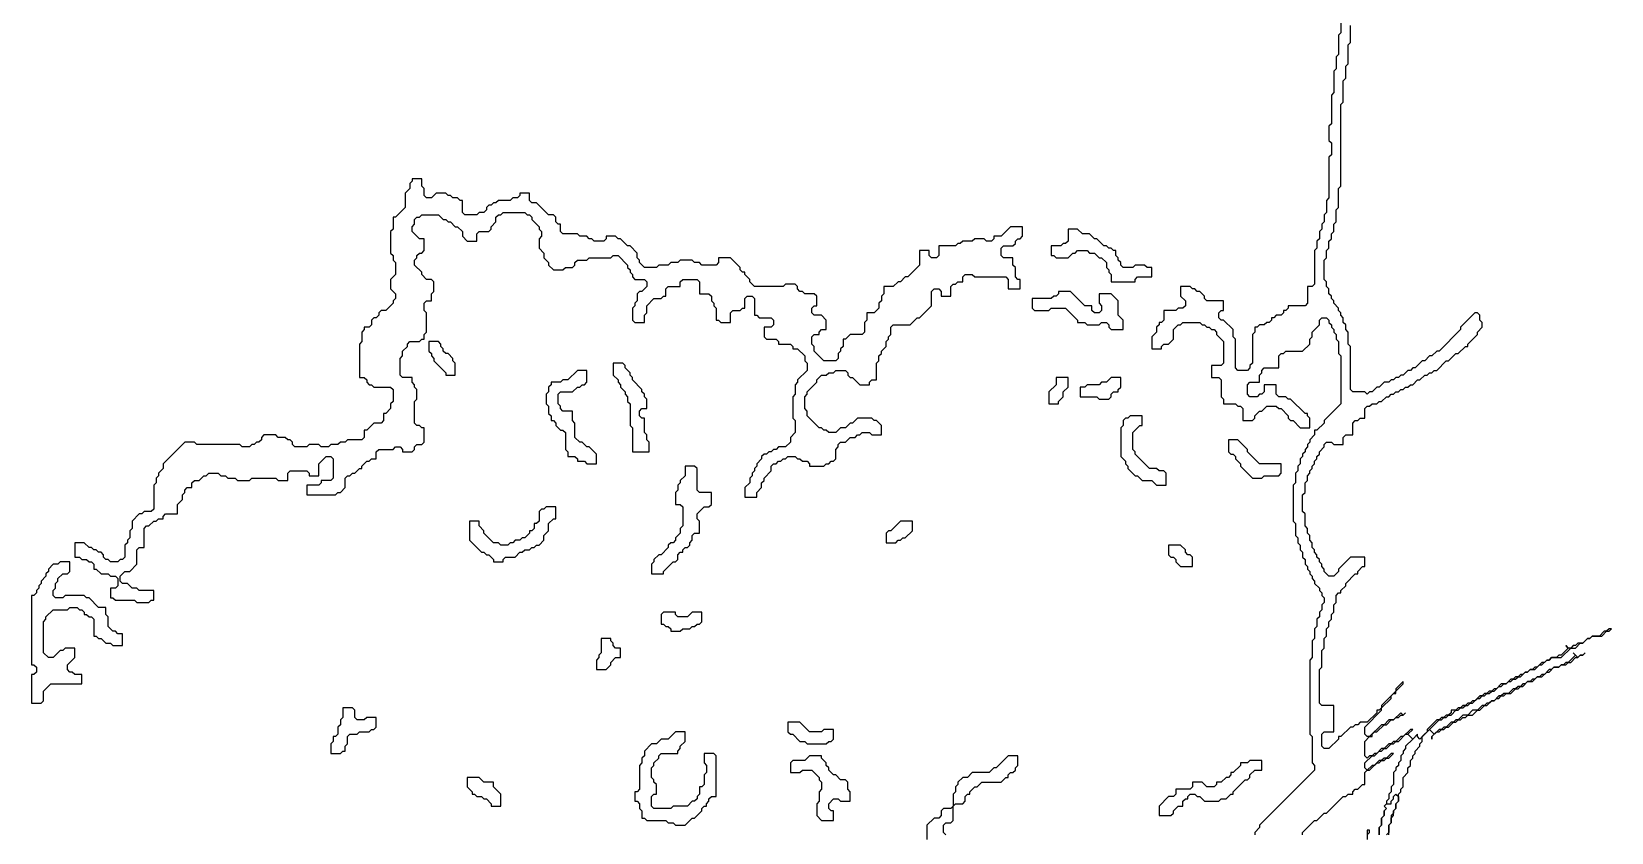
# Model space of a CAD drawing. Header units: metres. Extents: x 0 to 100, y 0 to 141.
# Drawn here: x 0 to 16.5, y 73.4 to 81.76 of the extents above; entities that cross this region are included whole.
import ezdxf

# ---------------------------------------------------------------- set-up
doc = ezdxf.new("R2010")
doc.units = ezdxf.units.M

msp = doc.modelspace()

# ---------------------------------------------------------------- linework, layer by layer
for points in [[(13.675, 81.925), (13.675, 81.75), (13.65, 81.725), (13.65, 81.525), (13.625, 81.5), (13.625, 81.375), (13.6, 81.35), (13.6, 81.125), (13.575, 81.1), (13.575, 80.8), (13.55, 80.775), (13.55, 80.625), (13.575, 80.6), (13.575, 80.475), (13.55, 80.45), (13.55, 80.025), (13.525, 80), (13.525, 79.875), (13.5, 79.85), (13.5, 79.775), (13.475, 79.75), (13.475, 79.7), (13.45, 79.675), (13.45, 79.6), (13.425, 79.575), (13.425, 79.5), (13.4, 79.475), (13.4, 79.125), (13.375, 79.1), (13.325, 79.1), (13.325, 78.925), (13.3, 78.9), (13.125, 78.9), (13.125, 78.875), (13.1, 78.85), (13.075, 78.85), (13.075, 78.825), (13.05, 78.8), (13, 78.8), (12.975, 78.775), (12.95, 78.775), (12.95, 78.75), (12.925, 78.725), (12.9, 78.725), (12.875, 78.7), (12.825, 78.7), (12.8, 78.675), (12.775, 78.675), (12.775, 78.625), (12.75, 78.6), (12.75, 78.3), (12.725, 78.275), (12.725, 78.25), (12.7, 78.225), (12.6, 78.225), (12.575, 78.25), (12.575, 78.55), (12.55, 78.575), (12.55, 78.65), (12.45, 78.75), (12.425, 78.75), (12.4, 78.775), (12.4, 78.825), (12.425, 78.85), (12.45, 78.85), (12.45, 78.95), (12.275, 78.95), (12.25, 78.975), (12.25, 79), (12.2, 79.05), (12.175, 79.05), (12.15, 79.075), (12.125, 79.075), (12.1, 79.1), (12, 79.1), (12, 79), (12.05, 78.95), (12.05, 78.9), (12.025, 78.875), (11.975, 78.875), (11.95, 78.85), (11.825, 78.85), (11.825, 78.75), (11.8, 78.725), (11.775, 78.725), (11.775, 78.7), (11.75, 78.675), (11.75, 78.625), (11.7, 78.575), (11.7, 78.45), (11.8, 78.45), (11.8, 78.475), (11.825, 78.5), (11.875, 78.5), (11.925, 78.55), (11.925, 78.65), (11.975, 78.7), (12, 78.7), (12.025, 78.725), (12.2, 78.725), (12.225, 78.7), (12.25, 78.7), (12.275, 78.675), (12.3, 78.675), (12.325, 78.65), (12.35, 78.65), (12.375, 78.625), (12.375, 78.6), (12.45, 78.525), (12.45, 78.3), (12.425, 78.275), (12.325, 78.275), (12.325, 78.15), (12.4, 78.15), (12.425, 78.125), (12.425, 77.95), (12.45, 77.925), (12.45, 77.875), (12.575, 77.875), (12.6, 77.85), (12.625, 77.85), (12.65, 77.825), (12.65, 77.7), (12.75, 77.7), (12.775, 77.725), (12.775, 77.75), (12.825, 77.8), (12.85, 77.8), (12.9, 77.85), (13, 77.85), (13.025, 77.825), (13.05, 77.825), (13.125, 77.75), (13.125, 77.725), (13.15, 77.7), (13.175, 77.7), (13.25, 77.625), (13.35, 77.625), (13.35, 77.725), (13.325, 77.75), (13.325, 77.775), (13.3, 77.775), (13.15, 77.925), (13.125, 77.925), (13.1, 77.95), (13.025, 77.95), (13, 77.975), (13, 78.075), (12.875, 78.075), (12.875, 78), (12.85, 77.975), (12.825, 77.975), (12.8, 77.95), (12.725, 77.95), (12.7, 77.975), (12.7, 78.075), (12.725, 78.1), (12.825, 78.1), (12.825, 78.175), (12.85, 78.2), (12.85, 78.225), (12.875, 78.25), (13.025, 78.25), (13.025, 78.375), (13.05, 78.4), (13.075, 78.4), (13.1, 78.425), (13.275, 78.425), (13.35, 78.5), (13.35, 78.55), (13.375, 78.575), (13.375, 78.625), (13.45, 78.7), (13.45, 78.75), (13.475, 78.775), (13.525, 78.775), (13.55, 78.75), (13.55, 78.725), (13.575, 78.7), (13.575, 78.675), (13.6, 78.65), (13.6, 78.625), (13.625, 78.6), (13.625, 78.55), (13.65, 78.525), (13.65, 78.4), (13.675, 78.375), (13.675, 77.875), (13.5, 77.7), (13.5, 77.675), (13.425, 77.6), (13.4, 77.6), (13.4, 77.55), (13.35, 77.5), (13.35, 77.475), (13.325, 77.45), (13.325, 77.425), (13.3, 77.4), (13.3, 77.375), (13.275, 77.35), (13.275, 77.325), (13.25, 77.3), (13.25, 77.25), (13.225, 77.225), (13.225, 77.175), (13.2, 77.15), (13.2, 77.05), (13.175, 77.025), (13.175, 76.65), (13.2, 76.625), (13.2, 76.5), (13.225, 76.475), (13.225, 76.425), (13.25, 76.4), (13.25, 76.35), (13.275, 76.325), (13.275, 76.275), (13.3, 76.25), (13.3, 76.2), (13.325, 76.175), (13.325, 76.15), (13.35, 76.125), (13.35, 76.1), (13.375, 76.075), (13.375, 76.05), (13.4, 76.025), (13.4, 76), (13.45, 75.95), (13.45, 75.925), (13.475, 75.9), (13.475, 75.875), (13.5, 75.85), (13.5, 75.8), (13.475, 75.775), (13.475, 75.725), (13.45, 75.7), (13.45, 75.65), (13.425, 75.625), (13.425, 75.55), (13.4, 75.525), (13.4, 75.425), (13.375, 75.4), (13.375, 75.225), (13.35, 75.2), (13.35, 74.425), (13.375, 74.4), (13.375, 74.125), (13.4, 74.1), (13.4, 74.05), (12.825, 73.475), (12.825, 73.45), (12.775, 73.4), (12.775, 73.375)], [(14.175, 73.375), (14.175, 73.475), (14.2, 73.5), (14.2, 73.55), (14.225, 73.575), (14.225, 73.625), (14.25, 73.65), (14.25, 73.7), (14.275, 73.725), (14.275, 73.8), (14.3, 73.825), (14.3, 73.85), (14.325, 73.875), (14.325, 73.975), (14.375, 74.025), (14.375, 74.075), (14.4, 74.1), (14.4, 74.15), (14.425, 74.175), (14.425, 74.2), (14.45, 74.225), (14.45, 74.25), (14.5, 74.3), (14.5, 74.325), (14.525, 74.35), (14.525, 74.4), (14.6, 74.475), (14.65, 74.425), (14.625, 74.4), (14.625, 74.375), (14.625, 74.4), (14.675, 74.45), (14.7, 74.45), (14.725, 74.475), (14.75, 74.475), (14.775, 74.5), (14.8, 74.5), (14.85, 74.55), (14.875, 74.55), (14.9, 74.575), (14.925, 74.575), (14.95, 74.6), (14.975, 74.6), (15, 74.625), (15.05, 74.625), (15.1, 74.675), (15.125, 74.675), (15.175, 74.725), (15.2, 74.725), (15.25, 74.775), (15.275, 74.775), (15.3, 74.8), (15.325, 74.8), (15.35, 74.825), (15.375, 74.825), (15.4, 74.85), (15.45, 74.85), (15.5, 74.9), (15.525, 74.9), (15.55, 74.925), (15.575, 74.925), (15.625, 74.975), (15.675, 74.975), (15.725, 75.025), (15.775, 75.025), (15.825, 75.075), (15.85, 75.075), (15.9, 75.125), (15.95, 75.125), (15.975, 75.15), (16.025, 75.15), (16.05, 75.175), (16.075, 75.175), (16.125, 75.225), (16.15, 75.225), (16.175, 75.25), (16.2, 75.25), (16.225, 75.275), (16.2, 75.25), (16.175, 75.25), (16.15, 75.225), (16.1, 75.275), (16.125, 75.25), (16.05, 75.175), (16.025, 75.175), (16, 75.15), (15.975, 75.15), (15.95, 75.125), (15.9, 75.125), (15.875, 75.1), (15.85, 75.1), (15.8, 75.05), (15.775, 75.05), (15.75, 75.025), (15.725, 75.025), (15.7, 75), (15.675, 75), (15.65, 74.975), (15.625, 74.975), (15.6, 74.95), (15.575, 74.95), (15.55, 74.925), (15.525, 74.925), (15.5, 74.9), (15.475, 74.9), (15.425, 74.85), (15.375, 74.85), (15.35, 74.825), (15.325, 74.825), (15.275, 74.775), (15.25, 74.775), (15.225, 74.75), (15.2, 74.75), (15.175, 74.725), (15.15, 74.725), (15.1, 74.675), (15.05, 74.675), (15, 74.625), (14.95, 74.625), (14.9, 74.575), (14.875, 74.575), (14.85, 74.55), (14.825, 74.55), (14.775, 74.5), (14.75, 74.5), (14.725, 74.475), (14.7, 74.475), (14.65, 74.425), (14.6, 74.475), (14.7, 74.575), (14.725, 74.575), (14.75, 74.6), (14.775, 74.6), (14.8, 74.625), (14.825, 74.625), (14.875, 74.675), (14.9, 74.675), (14.925, 74.7), (14.95, 74.7), (14.975, 74.725), (15, 74.725), (15.025, 74.75), (15.05, 74.75), (15.1, 74.8), (15.125, 74.8), (15.15, 74.825), (15.175, 74.825), (15.2, 74.85), (15.225, 74.85), (15.25, 74.875), (15.275, 74.875), (15.325, 74.925), (15.35, 74.925), (15.375, 74.95), (15.4, 74.95), (15.425, 74.975), (15.45, 74.975), (15.475, 75), (15.5, 75), (15.525, 75.025), (15.55, 75.025), (15.6, 75.075), (15.625, 75.075), (15.65, 75.1), (15.7, 75.1), (15.75, 75.15), (15.775, 75.15), (15.825, 75.2), (15.85, 75.2), (15.875, 75.225), (15.975, 75.225), (16.075, 75.325), (16.125, 75.325), (16.175, 75.375), (16.2, 75.375), (16.25, 75.425), (16.275, 75.425), (16.3, 75.45), (16.4, 75.45), (16.45, 75.5), (16.475, 75.5), (16.5, 75.525), (16.475, 75.525), (16.45, 75.5), (16.425, 75.5), (16.375, 75.45), (16.3, 75.45), (16.275, 75.425), (16.25, 75.425), (16.2, 75.375), (16.15, 75.375), (16.125, 75.35), (16.1, 75.35), (16.075, 75.325), (16.05, 75.325), (16.025, 75.35), (16.05, 75.325), (15.975, 75.25), (15.95, 75.25), (15.925, 75.225), (15.875, 75.225), (15.85, 75.2), (15.825, 75.2), (15.8, 75.175), (15.775, 75.175), (15.725, 75.125), (15.7, 75.125), (15.675, 75.1), (15.65, 75.1), (15.625, 75.075), (15.6, 75.075), (15.575, 75.05), (15.55, 75.05), (15.525, 75.025), (15.5, 75.025), (15.475, 75), (15.45, 75), (15.4, 74.95), (15.35, 74.95), (15.3, 74.9), (15.275, 74.9), (15.25, 74.875), (15.225, 74.875), (15.2, 74.85), (15.175, 74.85), (15.15, 74.825), (15.125, 74.825), (15.075, 74.775), (15.05, 74.775), (15.025, 74.75), (15, 74.75), (14.975, 74.725), (14.95, 74.725), (14.925, 74.7), (14.9, 74.7), (14.875, 74.675), (14.825, 74.675), (14.825, 74.65), (14.8, 74.625), (14.775, 74.625), (14.75, 74.6), (14.725, 74.6), (14.7, 74.575), (14.675, 74.575), (14.575, 74.475), (14.575, 74.45), (14.5, 74.375), (14.475, 74.4), (14.475, 74.425), (14.425, 74.375), (14.375, 74.425), (14.425, 74.475), (14.4, 74.475), (14.325, 74.4), (14.3, 74.4), (14.25, 74.35), (14.225, 74.35), (14.2, 74.325), (14.175, 74.325), (14.125, 74.275), (14.1, 74.275), (14.05, 74.225), (14.025, 74.225), (14, 74.2), (13.975, 74.2), (13.95, 74.175), (13.925, 74.2), (13.925, 74.35), (13.975, 74.4), (14, 74.4), (14, 74.425), (14.025, 74.45), (14.05, 74.45), (14.125, 74.525), (14.15, 74.525), (14.2, 74.575), (14.225, 74.575), (14.25, 74.6), (14.275, 74.6), (14.3, 74.625), (14.325, 74.625), (14.35, 74.65), (14.325, 74.625), (14.3, 74.65), (14.225, 74.575), (14.175, 74.575), (14.125, 74.525), (14.1, 74.525), (13.975, 74.4), (13.95, 74.4), (13.925, 74.425), (13.925, 74.5), (14.1, 74.675), (14.1, 74.7), (14.2, 74.8), (14.2, 74.825), (14.225, 74.85), (14.25, 74.85), (14.25, 74.875), (14.325, 74.95), (14.325, 74.975), (14.25, 74.9), (14.25, 74.875), (14.1, 74.725), (14.1, 74.7), (14.075, 74.675), (14.05, 74.675), (14.05, 74.65), (13.95, 74.55), (13.875, 74.55), (13.85, 74.525), (13.825, 74.525), (13.8, 74.5), (13.775, 74.5), (13.675, 74.4), (13.65, 74.4), (13.65, 74.375), (13.55, 74.275), (13.5, 74.275), (13.475, 74.3), (13.475, 74.425), (13.5, 74.45), (13.6, 74.45), (13.6, 74.725), (13.475, 74.725), (13.45, 74.75), (13.45, 75.1), (13.475, 75.125), (13.475, 75.3), (13.5, 75.325), (13.5, 75.425), (13.525, 75.45), (13.525, 75.525), (13.55, 75.55), (13.55, 75.6), (13.575, 75.625), (13.575, 75.675), (13.6, 75.7), (13.6, 75.775), (13.625, 75.8), (13.625, 75.875), (13.65, 75.9), (13.675, 75.9), (13.675, 75.925), (13.725, 75.975), (13.725, 76), (13.825, 76.1), (13.85, 76.1), (13.85, 76.125), (13.9, 76.175), (13.925, 76.175), (13.925, 76.275), (13.775, 76.275), (13.65, 76.15), (13.65, 76.125), (13.6, 76.075), (13.55, 76.075), (13.5, 76.125), (13.5, 76.15), (13.475, 76.175), (13.475, 76.2), (13.45, 76.225), (13.45, 76.25), (13.425, 76.275), (13.425, 76.3), (13.4, 76.325), (13.4, 76.35), (13.375, 76.375), (13.375, 76.425), (13.35, 76.45), (13.35, 76.5), (13.325, 76.525), (13.325, 76.575), (13.3, 76.6), (13.3, 76.725), (13.275, 76.75), (13.275, 76.925), (13.3, 76.95), (13.3, 77.05), (13.325, 77.075), (13.325, 77.125), (13.35, 77.15), (13.35, 77.175), (13.375, 77.2), (13.375, 77.225), (13.4, 77.25), (13.4, 77.275), (13.425, 77.3), (13.425, 77.325), (13.45, 77.35), (13.45, 77.375), (13.5, 77.425), (13.5, 77.45), (13.525, 77.475), (13.575, 77.475), (13.6, 77.45), (13.7, 77.45), (13.7, 77.525), (13.725, 77.55), (13.8, 77.55), (13.8, 77.675), (13.825, 77.7), (13.85, 77.7), (13.875, 77.725), (13.925, 77.725), (13.925, 77.825), (13.95, 77.85), (13.975, 77.85), (14, 77.875), (14.05, 77.875), (14.075, 77.9), (14.1, 77.9), (14.15, 77.95), (14.175, 77.95), (14.2, 77.975), (14.225, 77.975), (14.25, 78), (14.275, 78), (14.3, 78.025), (14.325, 78.025), (14.35, 78.05), (14.375, 78.05), (14.4, 78.075), (14.425, 78.075), (14.475, 78.125), (14.5, 78.125), (14.55, 78.175), (14.575, 78.175), (14.6, 78.2), (14.625, 78.2), (14.65, 78.225), (14.675, 78.225), (14.775, 78.325), (14.8, 78.325), (14.875, 78.4), (14.9, 78.4), (14.975, 78.475), (15, 78.475), (15, 78.5), (15.1, 78.6), (15.1, 78.625), (15.15, 78.675), (15.15, 78.725), (15.125, 78.75), (15.125, 78.8), (15.1, 78.825), (15.075, 78.825), (14.925, 78.675), (14.925, 78.65), (14.7, 78.425), (14.675, 78.425), (14.625, 78.375), (14.6, 78.375), (14.55, 78.325), (14.525, 78.325), (14.45, 78.25), (14.425, 78.25), (14.4, 78.225), (14.375, 78.225), (14.325, 78.175), (14.3, 78.175), (14.275, 78.15), (14.25, 78.15), (14.225, 78.125), (14.2, 78.125), (14.175, 78.1), (14.125, 78.1), (14.075, 78.05), (14.05, 78.05), (14, 78), (13.975, 78), (13.95, 77.975), (13.925, 78), (13.8, 78), (13.775, 78.025), (13.775, 78.475), (13.75, 78.5), (13.75, 78.625), (13.725, 78.65), (13.725, 78.7), (13.7, 78.725), (13.7, 78.775), (13.675, 78.8), (13.675, 78.825), (13.65, 78.85), (13.65, 78.875), (13.6, 78.925), (13.6, 78.95), (13.575, 78.975), (13.575, 79), (13.55, 79.025), (13.55, 79.075), (13.525, 79.1), (13.525, 79.15), (13.5, 79.175), (13.5, 79.375), (13.525, 79.4), (13.525, 79.475), (13.55, 79.5), (13.55, 79.575), (13.575, 79.6), (13.575, 79.65), (13.6, 79.675), (13.6, 79.75), (13.625, 79.775), (13.625, 79.9), (13.65, 79.925), (13.65, 80.125), (13.675, 80.15), (13.675, 81), (13.7, 81.025), (13.7, 81.25), (13.725, 81.275), (13.725, 81.4), (13.75, 81.425), (13.75, 81.625), (13.775, 81.65), (13.775, 81.825)], [(13.275, 73.375), (13.275, 73.4), (13.4, 73.525), (13.425, 73.525), (13.5, 73.6), (13.525, 73.6), (13.7, 73.775), (13.725, 73.775), (13.75, 73.8), (13.8, 73.8), (13.8, 73.825), (13.825, 73.85), (13.85, 73.85), (13.9, 73.9), (13.925, 73.9), (13.925, 74.025), (13.95, 74.05), (13.975, 74.05), (14.05, 74.125), (14.075, 74.125), (14.1, 74.15), (14.125, 74.15), (14.15, 74.175), (14.175, 74.175), (14.225, 74.225), (14.2, 74.225), (14.15, 74.175), (14.125, 74.175), (14.1, 74.15), (14.075, 74.15), (14.025, 74.1), (14, 74.1), (13.95, 74.05), (13.925, 74.075), (13.925, 74.125), (14, 74.2), (14.025, 74.2), (14.075, 74.25), (14.1, 74.25), (14.125, 74.275), (14.15, 74.275), (14.2, 74.325), (14.225, 74.325), (14.25, 74.35), (14.275, 74.35), (14.35, 74.425), (14.375, 74.425), (14.425, 74.375), (14.35, 74.3), (14.35, 74.275), (14.325, 74.25), (14.325, 74.225), (14.3, 74.2), (14.3, 74.15), (14.275, 74.125), (14.275, 74.1), (14.25, 74.075), (14.25, 74.05), (14.225, 74.025), (14.225, 73.9), (14.2, 73.875), (14.2, 73.825), (14.175, 73.8), (14.175, 73.75), (14.15, 73.725), (14.15, 73.7), (14.125, 73.675), (14.15, 73.65), (14.125, 73.625), (14.125, 73.575), (14.1, 73.55), (14.1, 73.475), (14.075, 73.45), (14.075, 73.375)], [(9.55, 73.375), (9.525, 73.4), (9.525, 73.475), (9.55, 73.5), (9.6, 73.5), (9.625, 73.525), (9.625, 73.675), (9.65, 73.7), (9.725, 73.7), (9.75, 73.725), (9.75, 73.775), (9.775, 73.8), (9.8, 73.8), (9.8, 73.825), (9.85, 73.875), (9.875, 73.875), (9.925, 73.925), (10.125, 73.925), (10.175, 73.975), (10.2, 73.975), (10.2, 74), (10.225, 74.025), (10.25, 74.025), (10.275, 74.05), (10.275, 74.075), (10.3, 74.1), (10.3, 74.2), (10.2, 74.2), (10.075, 74.075), (10.05, 74.075), (10, 74.025), (9.825, 74.025), (9.775, 73.975), (9.725, 73.975), (9.675, 73.925), (9.675, 73.9), (9.65, 73.875), (9.65, 73.825), (9.625, 73.8), (9.625, 73.675), (9.6, 73.65), (9.525, 73.65), (9.5, 73.625), (9.5, 73.575), (9.475, 73.55), (9.425, 73.55), (9.35, 73.475), (9.35, 73.325)], [(14.075, 73.375), (14.075, 73.45), (14.1, 73.475), (14.1, 73.55), (14.125, 73.575), (14.125, 73.625), (14.15, 73.65), (14.125, 73.675), (14.15, 73.7), (14.2, 73.7), (14.2, 73.725), (14.225, 73.75), (14.225, 73.775), (14.25, 73.8), (14.275, 73.775), (14.275, 73.725), (14.25, 73.7), (14.25, 73.65), (14.225, 73.625), (14.225, 73.6), (14.2, 73.575), (14.2, 73.5), (14.175, 73.475), (14.175, 73.4), (14.15, 73.375)], [(13.95, 73.375), (13.975, 73.4), (13.975, 73.425), (13.95, 73.425), (13.95, 73.325)]]:
    msp.add_lwpolyline(points)
for points in [[(3.975, 80.225), (3.975, 80.2), (3.95, 80.175), (3.95, 80.125), (3.9, 80.075), (3.9, 79.925), (3.8, 79.825), (3.775, 79.825), (3.775, 79.7), (3.75, 79.675), (3.75, 79.45), (3.775, 79.425), (3.775, 79.375), (3.8, 79.35), (3.8, 79.225), (3.75, 79.175), (3.75, 79.075), (3.8, 79.025), (3.8, 78.975), (3.775, 78.95), (3.775, 78.925), (3.7, 78.85), (3.65, 78.85), (3.625, 78.825), (3.625, 78.8), (3.6, 78.775), (3.575, 78.775), (3.55, 78.75), (3.55, 78.7), (3.525, 78.675), (3.475, 78.675), (3.475, 78.65), (3.45, 78.625), (3.45, 78.525), (3.425, 78.5), (3.425, 78.15), (3.475, 78.15), (3.5, 78.125), (3.5, 78.1), (3.525, 78.075), (3.55, 78.075), (3.575, 78.05), (3.75, 78.05), (3.775, 78.025), (3.775, 77.9), (3.75, 77.875), (3.75, 77.825), (3.7, 77.775), (3.675, 77.775), (3.675, 77.7), (3.65, 77.675), (3.575, 77.675), (3.5, 77.6), (3.475, 77.6), (3.475, 77.525), (3.45, 77.5), (3.3, 77.5), (3.275, 77.475), (3.225, 77.475), (3.2, 77.45), (3.125, 77.45), (3.1, 77.425), (3.025, 77.425), (3, 77.45), (2.9, 77.45), (2.875, 77.425), (2.75, 77.425), (2.725, 77.45), (2.725, 77.475), (2.7, 77.5), (2.675, 77.5), (2.65, 77.525), (2.575, 77.525), (2.55, 77.55), (2.425, 77.55), (2.4, 77.525), (2.4, 77.5), (2.375, 77.475), (2.35, 77.475), (2.325, 77.45), (2.3, 77.45), (2.275, 77.425), (2.2, 77.425), (2.175, 77.45), (1.725, 77.45), (1.7, 77.475), (1.6, 77.475), (1.375, 77.25), (1.375, 77.2), (1.325, 77.15), (1.325, 77.125), (1.3, 77.1), (1.3, 77.05), (1.275, 77.025), (1.275, 76.775), (1.25, 76.75), (1.175, 76.75), (1.15, 76.725), (1.125, 76.725), (1.05, 76.65), (1.05, 76.575), (1.025, 76.55), (1.025, 76.475), (1, 76.45), (1, 76.425), (0.975, 76.4), (0.975, 76.275), (0.95, 76.25), (0.925, 76.25), (0.9, 76.225), (0.825, 76.225), (0.8, 76.25), (0.775, 76.25), (0.75, 76.275), (0.75, 76.3), (0.725, 76.325), (0.7, 76.325), (0.675, 76.35), (0.65, 76.35), (0.625, 76.375), (0.6, 76.375), (0.55, 76.425), (0.45, 76.425), (0.45, 76.275), (0.5, 76.275), (0.525, 76.25), (0.575, 76.25), (0.6, 76.225), (0.625, 76.225), (0.65, 76.2), (0.65, 76.15), (0.675, 76.15), (0.725, 76.1), (0.8, 76.1), (0.825, 76.075), (0.875, 76.075), (0.9, 76.05), (0.9, 75.975), (0.875, 75.95), (0.825, 75.95), (0.825, 75.85), (0.85, 75.85), (0.875, 75.825), (1.075, 75.825), (1.1, 75.8), (1.225, 75.8), (1.25, 75.825), (1.275, 75.825), (1.275, 75.925), (1.125, 75.925), (1.1, 75.95), (1.05, 75.95), (1, 76), (0.95, 76), (0.925, 76.025), (0.925, 76.075), (0.975, 76.125), (1.025, 76.125), (1.1, 76.2), (1.1, 76.35), (1.125, 76.375), (1.175, 76.375), (1.175, 76.575), (1.2, 76.6), (1.225, 76.6), (1.275, 76.65), (1.3, 76.65), (1.325, 76.675), (1.375, 76.675), (1.375, 76.7), (1.4, 76.725), (1.525, 76.725), (1.525, 76.825), (1.575, 76.875), (1.575, 76.925), (1.6, 76.95), (1.6, 76.975), (1.625, 77), (1.675, 77), (1.675, 77.05), (1.7, 77.075), (1.75, 77.075), (1.8, 77.125), (1.825, 77.125), (1.85, 77.15), (1.95, 77.15), (1.975, 77.125), (2.025, 77.125), (2.05, 77.1), (2.125, 77.1), (2.15, 77.075), (2.275, 77.075), (2.3, 77.1), (2.55, 77.1), (2.575, 77.075), (2.675, 77.075), (2.675, 77.15), (2.7, 77.175), (2.875, 77.175), (2.9, 77.15), (2.9, 77.125), (3, 77.125), (3, 77.25), (3.075, 77.325), (3.125, 77.325), (3.15, 77.3), (3.15, 77.1), (3.125, 77.075), (3.025, 77.075), (3.025, 77.05), (3, 77.025), (2.875, 77.025), (2.875, 76.925), (3.175, 76.925), (3.2, 76.95), (3.225, 76.95), (3.275, 77), (3.275, 77.1), (3.3, 77.125), (3.325, 77.125), (3.35, 77.15), (3.375, 77.15), (3.425, 77.2), (3.45, 77.2), (3.45, 77.225), (3.5, 77.275), (3.525, 77.275), (3.55, 77.3), (3.6, 77.3), (3.6, 77.375), (3.625, 77.4), (3.775, 77.4), (3.8, 77.425), (3.85, 77.425), (3.875, 77.4), (3.875, 77.375), (3.975, 77.375), (4, 77.4), (4, 77.425), (4.025, 77.45), (4.075, 77.45), (4.1, 77.475), (4.1, 77.625), (4.075, 77.625), (4.05, 77.65), (4.025, 77.65), (4, 77.675), (4, 77.9), (4.025, 77.925), (4.025, 78.025), (4, 78.05), (4, 78.075), (3.975, 78.1), (3.975, 78.15), (3.875, 78.15), (3.85, 78.175), (3.85, 78.35), (3.875, 78.375), (3.875, 78.425), (3.925, 78.475), (3.925, 78.5), (3.95, 78.525), (4.05, 78.525), (4.075, 78.55), (4.1, 78.55), (4.1, 78.6), (4.125, 78.625), (4.125, 78.825), (4.1, 78.85), (4.1, 78.925), (4.125, 78.95), (4.175, 78.95), (4.175, 79.025), (4.2, 79.05), (4.2, 79.15), (4.175, 79.175), (4.125, 79.175), (4.075, 79.225), (4.075, 79.25), (4, 79.325), (4, 79.375), (4.025, 79.4), (4.025, 79.425), (4.05, 79.45), (4.075, 79.45), (4.1, 79.475), (4.1, 79.6), (4.05, 79.6), (3.975, 79.675), (3.975, 79.725), (4, 79.75), (4, 79.8), (4.025, 79.825), (4.05, 79.825), (4.075, 79.85), (4.25, 79.85), (4.3, 79.8), (4.325, 79.8), (4.35, 79.775), (4.375, 79.775), (4.425, 79.725), (4.45, 79.725), (4.5, 79.675), (4.5, 79.625), (4.55, 79.575), (4.65, 79.575), (4.65, 79.65), (4.675, 79.675), (4.775, 79.675), (4.8, 79.7), (4.8, 79.725), (4.85, 79.775), (4.85, 79.825), (4.875, 79.85), (4.9, 79.85), (4.925, 79.875), (5.15, 79.875), (5.175, 79.85), (5.2, 79.85), (5.225, 79.825), (5.225, 79.8), (5.3, 79.725), (5.3, 79.7), (5.325, 79.675), (5.325, 79.625), (5.3, 79.6), (5.3, 79.5), (5.35, 79.45), (5.35, 79.4), (5.4, 79.35), (5.4, 79.325), (5.45, 79.275), (5.55, 79.275), (5.575, 79.3), (5.65, 79.3), (5.675, 79.325), (5.675, 79.35), (5.7, 79.375), (5.8, 79.375), (5.825, 79.4), (6.05, 79.4), (6.075, 79.425), (6.125, 79.425), (6.225, 79.325), (6.225, 79.3), (6.25, 79.275), (6.25, 79.25), (6.275, 79.225), (6.275, 79.2), (6.3, 79.175), (6.4, 79.175), (6.425, 79.15), (6.425, 79.1), (6.375, 79.05), (6.35, 79.05), (6.325, 79.025), (6.325, 78.95), (6.3, 78.925), (6.3, 78.9), (6.275, 78.875), (6.275, 78.75), (6.3, 78.725), (6.4, 78.725), (6.4, 78.8), (6.425, 78.825), (6.425, 78.9), (6.5, 78.975), (6.575, 78.975), (6.6, 79), (6.625, 79), (6.625, 79.075), (6.65, 79.1), (6.775, 79.1), (6.775, 79.15), (6.8, 79.175), (6.95, 79.175), (6.975, 79.15), (6.975, 79.025), (7.075, 79.025), (7.1, 79), (7.1, 78.95), (7.125, 78.925), (7.125, 78.9), (7.15, 78.875), (7.15, 78.75), (7.175, 78.75), (7.2, 78.725), (7.3, 78.725), (7.3, 78.825), (7.325, 78.85), (7.4, 78.85), (7.425, 78.875), (7.45, 78.875), (7.45, 78.975), (7.475, 79), (7.525, 79), (7.55, 78.975), (7.55, 78.8), (7.575, 78.8), (7.6, 78.775), (7.725, 78.775), (7.75, 78.75), (7.75, 78.7), (7.725, 78.675), (7.65, 78.675), (7.65, 78.575), (7.675, 78.55), (7.775, 78.55), (7.8, 78.525), (7.8, 78.5), (7.925, 78.5), (7.95, 78.475), (7.95, 78.45), (8, 78.45), (8.075, 78.375), (8.075, 78.325), (8.1, 78.3), (8.1, 78.225), (8, 78.125), (8, 78.1), (7.975, 78.075), (7.975, 77.975), (7.95, 77.95), (7.95, 77.725), (7.975, 77.7), (7.975, 77.575), (7.925, 77.525), (7.925, 77.475), (7.875, 77.425), (7.8, 77.425), (7.775, 77.4), (7.75, 77.4), (7.725, 77.375), (7.7, 77.375), (7.675, 77.35), (7.65, 77.35), (7.625, 77.325), (7.625, 77.3), (7.575, 77.25), (7.575, 77.225), (7.55, 77.2), (7.55, 77.175), (7.525, 77.15), (7.525, 77.125), (7.5, 77.1), (7.5, 77.05), (7.45, 77), (7.45, 76.9), (7.575, 76.9), (7.575, 76.95), (7.625, 77), (7.625, 77.05), (7.65, 77.075), (7.65, 77.1), (7.725, 77.175), (7.725, 77.225), (7.75, 77.25), (7.775, 77.25), (7.8, 77.275), (7.825, 77.275), (7.85, 77.3), (7.875, 77.3), (7.9, 77.325), (7.975, 77.325), (8, 77.3), (8.025, 77.3), (8.05, 77.275), (8.1, 77.275), (8.125, 77.25), (8.125, 77.225), (8.275, 77.225), (8.3, 77.25), (8.325, 77.25), (8.35, 77.275), (8.375, 77.275), (8.4, 77.3), (8.4, 77.4), (8.425, 77.425), (8.425, 77.45), (8.45, 77.475), (8.5, 77.475), (8.55, 77.525), (8.6, 77.525), (8.625, 77.55), (8.65, 77.55), (8.675, 77.575), (8.75, 77.575), (8.775, 77.55), (8.875, 77.55), (8.875, 77.65), (8.825, 77.7), (8.8, 77.7), (8.775, 77.725), (8.625, 77.725), (8.575, 77.675), (8.55, 77.675), (8.5, 77.625), (8.45, 77.625), (8.4, 77.575), (8.325, 77.575), (8.3, 77.6), (8.275, 77.6), (8.25, 77.625), (8.225, 77.625), (8.1, 77.75), (8.1, 77.8), (8.075, 77.825), (8.075, 77.95), (8.1, 77.975), (8.1, 78), (8.2, 78.1), (8.2, 78.125), (8.25, 78.175), (8.3, 78.175), (8.325, 78.2), (8.375, 78.2), (8.4, 78.225), (8.5, 78.225), (8.525, 78.2), (8.525, 78.175), (8.55, 78.15), (8.575, 78.15), (8.65, 78.075), (8.75, 78.075), (8.75, 78.1), (8.775, 78.125), (8.825, 78.125), (8.825, 78.3), (8.85, 78.325), (8.85, 78.375), (8.875, 78.4), (8.875, 78.425), (8.925, 78.475), (8.925, 78.525), (8.95, 78.55), (8.95, 78.575), (8.975, 78.6), (8.975, 78.675), (9, 78.7), (9.175, 78.7), (9.25, 78.775), (9.275, 78.775), (9.4, 78.9), (9.4, 79.05), (9.425, 79.075), (9.475, 79.075), (9.5, 79.05), (9.5, 79), (9.6, 79), (9.6, 79.1), (9.625, 79.125), (9.65, 79.125), (9.675, 79.15), (9.725, 79.15), (9.725, 79.2), (9.75, 79.225), (9.825, 79.225), (9.85, 79.2), (10.175, 79.2), (10.2, 79.175), (10.2, 79.075), (10.325, 79.075), (10.325, 79.175), (10.3, 79.175), (10.275, 79.2), (10.275, 79.3), (10.25, 79.325), (10.25, 79.4), (10.15, 79.4), (10.125, 79.425), (10.125, 79.5), (10.15, 79.525), (10.25, 79.525), (10.275, 79.55), (10.275, 79.575), (10.3, 79.6), (10.325, 79.6), (10.35, 79.625), (10.35, 79.725), (10.225, 79.725), (10.125, 79.625), (10.05, 79.625), (10.05, 79.6), (10.025, 79.575), (9.975, 79.575), (9.95, 79.6), (9.85, 79.6), (9.825, 79.575), (9.725, 79.575), (9.7, 79.55), (9.675, 79.55), (9.65, 79.525), (9.475, 79.525), (9.475, 79.425), (9.45, 79.4), (9.4, 79.4), (9.375, 79.425), (9.375, 79.475), (9.275, 79.475), (9.275, 79.325), (9.15, 79.2), (9.125, 79.2), (9.075, 79.15), (9.05, 79.15), (9, 79.1), (8.9, 79.1), (8.9, 79.025), (8.875, 79), (8.875, 78.95), (8.85, 78.925), (8.85, 78.875), (8.8, 78.825), (8.725, 78.825), (8.725, 78.75), (8.7, 78.725), (8.7, 78.625), (8.675, 78.6), (8.55, 78.6), (8.5, 78.55), (8.475, 78.55), (8.475, 78.475), (8.45, 78.45), (8.45, 78.425), (8.425, 78.4), (8.425, 78.35), (8.4, 78.325), (8.275, 78.325), (8.175, 78.425), (8.175, 78.475), (8.15, 78.5), (8.15, 78.575), (8.175, 78.6), (8.225, 78.6), (8.225, 78.625), (8.25, 78.65), (8.3, 78.65), (8.3, 78.75), (8.25, 78.8), (8.175, 78.8), (8.15, 78.825), (8.15, 78.875), (8.175, 78.9), (8.2, 78.9), (8.2, 79), (8.175, 79.025), (8.075, 79.025), (8.05, 79.05), (8.025, 79.05), (8, 79.075), (8, 79.1), (7.975, 79.125), (7.875, 79.125), (7.85, 79.1), (7.55, 79.1), (7.5, 79.15), (7.5, 79.175), (7.45, 79.225), (7.45, 79.25), (7.425, 79.25), (7.4, 79.275), (7.4, 79.3), (7.3, 79.4), (7.175, 79.4), (7.175, 79.35), (7.15, 79.325), (7, 79.325), (6.975, 79.35), (6.925, 79.35), (6.9, 79.375), (6.775, 79.375), (6.75, 79.35), (6.675, 79.35), (6.65, 79.325), (6.55, 79.325), (6.525, 79.3), (6.4, 79.3), (6.35, 79.35), (6.35, 79.375), (6.325, 79.4), (6.325, 79.45), (6.25, 79.525), (6.225, 79.525), (6.15, 79.6), (6.125, 79.6), (6.1, 79.625), (6, 79.625), (6, 79.6), (5.975, 79.575), (5.875, 79.575), (5.85, 79.6), (5.825, 79.6), (5.8, 79.625), (5.725, 79.625), (5.7, 79.65), (5.55, 79.65), (5.525, 79.675), (5.525, 79.75), (5.5, 79.75), (5.475, 79.775), (5.475, 79.825), (5.45, 79.85), (5.4, 79.85), (5.275, 79.975), (5.225, 79.975), (5.2, 80), (5.2, 80.075), (5.1, 80.075), (5.1, 80.05), (5.075, 80.025), (5.025, 80.025), (5, 80), (4.875, 80), (4.85, 79.975), (4.825, 79.975), (4.8, 79.95), (4.775, 79.95), (4.75, 79.925), (4.75, 79.9), (4.725, 79.875), (4.675, 79.875), (4.65, 79.85), (4.525, 79.85), (4.5, 79.875), (4.5, 80), (4.475, 80), (4.45, 80.025), (4.4, 80.025), (4.375, 80.05), (4.35, 80.05), (4.325, 80.075), (4.225, 80.075), (4.175, 80.025), (4.125, 80.025), (4.1, 80.05), (4.1, 80.125), (4.075, 80.15), (4.075, 80.225)], [(10.825, 79.7), (10.825, 79.575), (10.8, 79.55), (10.775, 79.55), (10.75, 79.525), (10.65, 79.525), (10.65, 79.425), (10.675, 79.425), (10.7, 79.4), (10.825, 79.4), (10.875, 79.45), (10.9, 79.45), (10.925, 79.475), (11.025, 79.475), (11.05, 79.45), (11.1, 79.45), (11.15, 79.4), (11.175, 79.4), (11.225, 79.35), (11.225, 79.3), (11.25, 79.275), (11.25, 79.25), (11.275, 79.225), (11.275, 79.15), (11.525, 79.15), (11.525, 79.175), (11.55, 79.2), (11.7, 79.2), (11.7, 79.3), (11.65, 79.3), (11.625, 79.325), (11.525, 79.325), (11.5, 79.3), (11.4, 79.3), (11.375, 79.325), (11.375, 79.35), (11.35, 79.375), (11.35, 79.4), (11.325, 79.425), (11.325, 79.475), (11.3, 79.475), (11.275, 79.5), (11.25, 79.5), (11.225, 79.525), (11.2, 79.525), (11.125, 79.6), (11.1, 79.6), (11.05, 79.65), (10.975, 79.65), (10.925, 79.7)], [(10.725, 79.05), (10.725, 79.025), (10.7, 79), (10.675, 79), (10.65, 78.975), (10.45, 78.975), (10.45, 78.875), (10.475, 78.85), (10.625, 78.85), (10.65, 78.875), (10.8, 78.875), (10.925, 78.75), (10.925, 78.725), (11, 78.725), (11.025, 78.7), (11.15, 78.7), (11.175, 78.725), (11.225, 78.725), (11.25, 78.7), (11.25, 78.675), (11.275, 78.65), (11.4, 78.65), (11.4, 78.75), (11.35, 78.8), (11.35, 78.95), (11.275, 79.025), (11.15, 79.025), (11.15, 78.925), (11.175, 78.9), (11.175, 78.85), (11.15, 78.825), (11.1, 78.825), (11.075, 78.85), (11.075, 78.9), (11, 78.9), (10.85, 79.05)], [(4.15, 78.525), (4.15, 78.425), (4.175, 78.4), (4.175, 78.375), (4.2, 78.35), (4.2, 78.325), (4.325, 78.2), (4.325, 78.175), (4.425, 78.175), (4.425, 78.3), (4.4, 78.325), (4.4, 78.35), (4.35, 78.4), (4.325, 78.4), (4.3, 78.425), (4.3, 78.45), (4.275, 78.475), (4.275, 78.5), (4.25, 78.525)], [(5.7, 78.225), (5.6, 78.125), (5.55, 78.125), (5.525, 78.1), (5.425, 78.1), (5.425, 78.075), (5.4, 78.05), (5.4, 78), (5.375, 77.975), (5.375, 77.875), (5.4, 77.85), (5.4, 77.775), (5.425, 77.75), (5.425, 77.7), (5.45, 77.7), (5.475, 77.675), (5.475, 77.65), (5.525, 77.6), (5.55, 77.6), (5.575, 77.575), (5.575, 77.4), (5.6, 77.375), (5.6, 77.325), (5.675, 77.325), (5.7, 77.3), (5.7, 77.275), (5.775, 77.275), (5.8, 77.25), (5.9, 77.25), (5.9, 77.35), (5.825, 77.425), (5.8, 77.425), (5.75, 77.475), (5.725, 77.475), (5.675, 77.525), (5.675, 77.675), (5.65, 77.7), (5.65, 77.8), (5.55, 77.8), (5.525, 77.825), (5.525, 77.85), (5.5, 77.875), (5.5, 77.975), (5.525, 78), (5.65, 78), (5.7, 78.05), (5.725, 78.05), (5.75, 78.075), (5.775, 78.075), (5.8, 78.1), (5.8, 78.225)], [(6.075, 78.3), (6.075, 78.175), (6.125, 78.125), (6.125, 78.1), (6.15, 78.075), (6.15, 78.05), (6.2, 78), (6.2, 77.975), (6.225, 77.95), (6.225, 77.9), (6.25, 77.875), (6.25, 77.65), (6.275, 77.625), (6.275, 77.375), (6.45, 77.375), (6.45, 77.475), (6.425, 77.5), (6.425, 77.55), (6.4, 77.575), (6.4, 77.725), (6.375, 77.725), (6.35, 77.75), (6.35, 77.8), (6.375, 77.825), (6.425, 77.825), (6.425, 77.925), (6.4, 77.95), (6.4, 77.975), (6.375, 78), (6.375, 78.025), (6.275, 78.125), (6.275, 78.15), (6.25, 78.175), (6.25, 78.2), (6.2, 78.25), (6.2, 78.275), (6.175, 78.3)], [(10.7, 78.15), (10.7, 78.075), (10.625, 78), (10.625, 77.875), (10.725, 77.875), (10.725, 77.9), (10.775, 77.95), (10.775, 78), (10.825, 78.05), (10.825, 78.15)], [(11.275, 78.15), (11.225, 78.1), (11.175, 78.1), (11.15, 78.075), (11.025, 78.075), (11, 78.05), (10.95, 78.05), (10.95, 77.95), (11.125, 77.95), (11.15, 77.925), (11.25, 77.925), (11.275, 77.95), (11.275, 77.975), (11.3, 78), (11.35, 78), (11.35, 78.025), (11.375, 78.05), (11.375, 78.15)], [(11.475, 77.75), (11.45, 77.725), (11.425, 77.725), (11.4, 77.7), (11.4, 77.65), (11.375, 77.625), (11.375, 77.325), (11.425, 77.275), (11.425, 77.25), (11.45, 77.225), (11.45, 77.2), (11.525, 77.125), (11.55, 77.125), (11.6, 77.075), (11.7, 77.075), (11.75, 77.025), (11.85, 77.025), (11.85, 77.15), (11.825, 77.175), (11.775, 77.175), (11.75, 77.2), (11.675, 77.2), (11.525, 77.35), (11.525, 77.375), (11.5, 77.4), (11.5, 77.575), (11.575, 77.65), (11.6, 77.65), (11.6, 77.75)], [(12.5, 77.5), (12.5, 77.375), (12.525, 77.35), (12.55, 77.35), (12.575, 77.325), (12.575, 77.3), (12.625, 77.25), (12.625, 77.225), (12.75, 77.1), (12.85, 77.1), (12.875, 77.125), (13.025, 77.125), (13.05, 77.15), (13.05, 77.25), (12.825, 77.25), (12.7, 77.375), (12.7, 77.4), (12.6, 77.5)], [(6.825, 77.225), (6.825, 77.125), (6.775, 77.075), (6.775, 77.05), (6.75, 77.025), (6.75, 76.975), (6.725, 76.95), (6.725, 76.825), (6.775, 76.825), (6.8, 76.8), (6.8, 76.6), (6.775, 76.575), (6.775, 76.525), (6.725, 76.475), (6.725, 76.45), (6.7, 76.425), (6.675, 76.425), (6.65, 76.4), (6.65, 76.375), (6.575, 76.3), (6.55, 76.3), (6.5, 76.25), (6.5, 76.225), (6.475, 76.2), (6.475, 76.1), (6.6, 76.1), (6.6, 76.125), (6.7, 76.225), (6.725, 76.225), (6.75, 76.25), (6.75, 76.3), (6.775, 76.325), (6.8, 76.325), (6.8, 76.35), (6.825, 76.375), (6.85, 76.375), (6.875, 76.4), (6.875, 76.425), (6.9, 76.45), (6.9, 76.5), (6.925, 76.525), (6.975, 76.525), (6.975, 76.65), (6.95, 76.675), (6.95, 76.725), (7.025, 76.8), (7.075, 76.8), (7.1, 76.825), (7.1, 76.95), (6.975, 76.95), (6.95, 76.975), (6.95, 77.2), (6.925, 77.225)], [(5.375, 76.8), (5.35, 76.775), (5.325, 76.775), (5.3, 76.75), (5.3, 76.65), (5.275, 76.625), (5.25, 76.625), (5.25, 76.575), (5.225, 76.55), (5.2, 76.55), (5.2, 76.525), (5.15, 76.475), (5.125, 76.475), (5.1, 76.45), (5.05, 76.45), (5.025, 76.425), (5, 76.425), (4.975, 76.4), (4.9, 76.4), (4.875, 76.425), (4.825, 76.425), (4.725, 76.525), (4.725, 76.55), (4.675, 76.6), (4.675, 76.65), (4.575, 76.65), (4.575, 76.45), (4.7, 76.325), (4.725, 76.325), (4.75, 76.3), (4.775, 76.3), (4.825, 76.25), (4.825, 76.225), (4.925, 76.225), (4.925, 76.25), (4.95, 76.275), (5.05, 76.275), (5.1, 76.325), (5.125, 76.325), (5.15, 76.35), (5.2, 76.35), (5.225, 76.375), (5.25, 76.375), (5.275, 76.4), (5.3, 76.4), (5.35, 76.45), (5.35, 76.5), (5.4, 76.55), (5.4, 76.625), (5.45, 76.675), (5.475, 76.675), (5.475, 76.8)], [(9.075, 76.65), (8.975, 76.55), (8.95, 76.55), (8.925, 76.525), (8.925, 76.425), (9.025, 76.425), (9.05, 76.45), (9.075, 76.45), (9.1, 76.475), (9.125, 76.475), (9.2, 76.55), (9.2, 76.65)], [(11.875, 76.4), (11.875, 76.3), (11.9, 76.275), (11.925, 76.275), (11.95, 76.25), (11.95, 76.225), (12, 76.175), (12.125, 76.175), (12.125, 76.275), (12.1, 76.3), (12.075, 76.3), (12.05, 76.325), (12.05, 76.35), (12, 76.4)], [(0.3, 76.225), (0.275, 76.2), (0.225, 76.2), (0.175, 76.15), (0.175, 76.125), (0.15, 76.1), (0.15, 76.075), (0.1, 76.025), (0.1, 76), (0.075, 75.975), (0.075, 75.95), (0.05, 75.925), (0.05, 75.9), (0.025, 75.875), (0, 75.875), (0, 75.15), (0.025, 75.15), (0.05, 75.125), (0.05, 75.075), (0.025, 75.05), (0, 75.05), (0, 74.75), (0.1, 74.75), (0.125, 74.775), (0.125, 74.875), (0.2, 74.95), (0.525, 74.95), (0.525, 75.05), (0.45, 75.05), (0.425, 75.075), (0.4, 75.075), (0.375, 75.1), (0.375, 75.15), (0.45, 75.225), (0.45, 75.325), (0.35, 75.325), (0.325, 75.3), (0.3, 75.3), (0.225, 75.225), (0.175, 75.225), (0.125, 75.275), (0.125, 75.6), (0.15, 75.625), (0.15, 75.65), (0.225, 75.725), (0.375, 75.725), (0.4, 75.75), (0.475, 75.75), (0.5, 75.725), (0.525, 75.725), (0.55, 75.7), (0.55, 75.675), (0.575, 75.675), (0.6, 75.65), (0.625, 75.65), (0.65, 75.625), (0.65, 75.45), (0.675, 75.45), (0.7, 75.425), (0.725, 75.425), (0.775, 75.375), (0.825, 75.375), (0.85, 75.35), (0.95, 75.35), (0.95, 75.475), (0.9, 75.475), (0.875, 75.5), (0.85, 75.5), (0.8, 75.55), (0.8, 75.65), (0.775, 75.675), (0.775, 75.75), (0.7, 75.75), (0.6, 75.85), (0.575, 75.85), (0.55, 75.875), (0.35, 75.875), (0.325, 75.85), (0.25, 75.85), (0.225, 75.875), (0.225, 75.925), (0.25, 75.95), (0.25, 76), (0.275, 76.025), (0.275, 76.05), (0.325, 76.1), (0.375, 76.1), (0.4, 76.125), (0.4, 76.225)], [(6.6, 75.7), (6.575, 75.675), (6.575, 75.575), (6.6, 75.575), (6.625, 75.55), (6.65, 75.55), (6.675, 75.525), (6.675, 75.5), (6.775, 75.5), (6.8, 75.525), (6.875, 75.525), (6.9, 75.55), (6.925, 75.55), (6.95, 75.575), (6.975, 75.575), (7, 75.6), (7, 75.7), (6.9, 75.7), (6.85, 75.65), (6.75, 75.65), (6.725, 75.675), (6.725, 75.7)], [(5.95, 75.425), (5.95, 75.275), (5.925, 75.25), (5.925, 75.225), (5.9, 75.2), (5.9, 75.1), (6, 75.1), (6.05, 75.15), (6.05, 75.175), (6.1, 75.225), (6.15, 75.225), (6.15, 75.325), (6.1, 75.325), (6.075, 75.35), (6.075, 75.375), (6.05, 75.4), (6.05, 75.425)], [(3.25, 74.7), (3.25, 74.6), (3.225, 74.575), (3.225, 74.525), (3.2, 74.5), (3.2, 74.425), (3.175, 74.4), (3.15, 74.4), (3.15, 74.35), (3.125, 74.325), (3.125, 74.225), (3.225, 74.225), (3.25, 74.25), (3.275, 74.25), (3.275, 74.3), (3.3, 74.325), (3.3, 74.4), (3.325, 74.425), (3.4, 74.425), (3.425, 74.45), (3.525, 74.45), (3.55, 74.475), (3.575, 74.475), (3.6, 74.5), (3.6, 74.6), (3.5, 74.6), (3.475, 74.575), (3.4, 74.575), (3.375, 74.6), (3.375, 74.675), (3.35, 74.7)], [(6.725, 74.45), (6.65, 74.375), (6.575, 74.375), (6.525, 74.325), (6.475, 74.325), (6.4, 74.25), (6.4, 74.2), (6.375, 74.175), (6.375, 74.125), (6.35, 74.1), (6.35, 73.85), (6.325, 73.825), (6.3, 73.825), (6.3, 73.725), (6.325, 73.725), (6.35, 73.7), (6.35, 73.65), (6.375, 73.625), (6.375, 73.55), (6.4, 73.55), (6.425, 73.525), (6.625, 73.525), (6.65, 73.5), (6.7, 73.5), (6.725, 73.475), (6.825, 73.475), (6.9, 73.55), (6.925, 73.55), (7, 73.625), (7, 73.65), (7.025, 73.675), (7.05, 73.675), (7.05, 73.7), (7.075, 73.725), (7.075, 73.75), (7.1, 73.775), (7.15, 73.775), (7.15, 74.2), (7.125, 74.225), (7.025, 74.225), (7.025, 74.125), (7.05, 74.1), (7.05, 74.025), (7.025, 74), (7.025, 73.9), (7, 73.875), (6.975, 73.875), (6.975, 73.8), (6.95, 73.775), (6.95, 73.75), (6.925, 73.725), (6.9, 73.725), (6.85, 73.675), (6.7, 73.675), (6.675, 73.65), (6.5, 73.65), (6.475, 73.675), (6.475, 73.775), (6.5, 73.8), (6.525, 73.8), (6.525, 73.9), (6.5, 73.925), (6.5, 73.95), (6.475, 73.975), (6.475, 74.075), (6.5, 74.1), (6.5, 74.125), (6.55, 74.175), (6.55, 74.2), (6.575, 74.225), (6.75, 74.225), (6.75, 74.25), (6.775, 74.275), (6.775, 74.3), (6.825, 74.35), (6.825, 74.45)], [(7.9, 74.55), (7.9, 74.45), (7.925, 74.425), (7.95, 74.425), (8.025, 74.35), (8.075, 74.35), (8.1, 74.325), (8.3, 74.325), (8.325, 74.35), (8.35, 74.35), (8.375, 74.375), (8.375, 74.475), (8.275, 74.475), (8.25, 74.45), (8.125, 74.45), (8.025, 74.55)], [(8.125, 74.2), (8.075, 74.15), (7.95, 74.15), (7.925, 74.125), (7.925, 74.025), (8.025, 74.025), (8.05, 74.05), (8.15, 74.05), (8.225, 73.975), (8.225, 73.95), (8.25, 73.925), (8.25, 73.85), (8.225, 73.825), (8.225, 73.725), (8.2, 73.7), (8.2, 73.575), (8.25, 73.525), (8.375, 73.525), (8.375, 73.625), (8.35, 73.625), (8.325, 73.65), (8.325, 73.7), (8.375, 73.75), (8.425, 73.75), (8.45, 73.725), (8.55, 73.725), (8.55, 73.825), (8.525, 73.85), (8.525, 73.925), (8.5, 73.95), (8.45, 73.95), (8.4, 74), (8.375, 74), (8.325, 74.05), (8.325, 74.075), (8.3, 74.1), (8.3, 74.125), (8.25, 74.175), (8.25, 74.2)], [(12.725, 74.15), (12.7, 74.125), (12.625, 74.125), (12.625, 74.1), (12.55, 74.025), (12.525, 74.025), (12.525, 74), (12.5, 73.975), (12.475, 73.975), (12.425, 73.925), (12.375, 73.925), (12.375, 73.9), (12.35, 73.875), (12.275, 73.875), (12.225, 73.925), (12.125, 73.925), (12.125, 73.875), (12.1, 73.85), (11.95, 73.85), (11.95, 73.8), (11.925, 73.775), (11.875, 73.775), (11.775, 73.675), (11.775, 73.575), (11.9, 73.575), (11.925, 73.6), (11.925, 73.625), (11.975, 73.675), (12.025, 73.675), (12.025, 73.725), (12.05, 73.75), (12.075, 73.75), (12.075, 73.775), (12.1, 73.8), (12.15, 73.8), (12.175, 73.775), (12.2, 73.775), (12.25, 73.725), (12.4, 73.725), (12.425, 73.75), (12.475, 73.75), (12.525, 73.8), (12.55, 73.8), (12.55, 73.825), (12.675, 73.95), (12.7, 73.95), (12.725, 73.975), (12.725, 74), (12.775, 74.05), (12.85, 74.05), (12.85, 74.15)], [(4.55, 73.975), (4.55, 73.875), (4.6, 73.825), (4.6, 73.8), (4.625, 73.8), (4.65, 73.775), (4.7, 73.775), (4.725, 73.75), (4.75, 73.75), (4.8, 73.7), (4.8, 73.675), (4.9, 73.675), (4.9, 73.8), (4.825, 73.875), (4.825, 73.925), (4.725, 73.925), (4.675, 73.975)]]:
    msp.add_lwpolyline(points, close=True)

doc.saveas('drawing.dxf')
